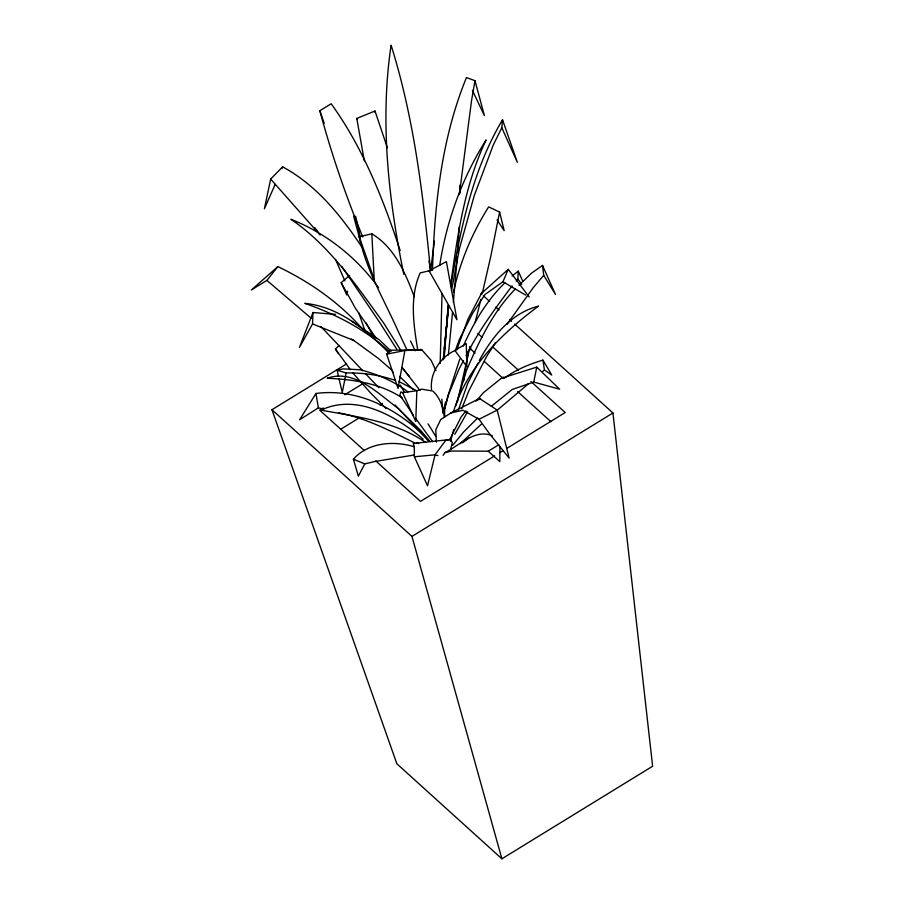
<?xml version="1.0" encoding="UTF-8"?>
<svg xmlns="http://www.w3.org/2000/svg" width="904" height="904" viewBox="0 0 904 904"><rect width="100%" height="100%" fill="white"/><g stroke="black" fill="none" stroke-linecap="round" stroke-linejoin="round"><path stroke-width="1.36" d="M444.271 417.004C443.084 407.455 440.225 397.511 432.688 391.014L421.637 389.161L416.846 390.754L415.75 421.558L402.642 392.641L400.947 391.895L399.851 395.025L413.388 415.298M443.875 358.368L448.384 304.727M459.232 226.791L457.571 252.589M442.022 293.687L440.169 363.464M443.638 358.877L443.785 354.707M312.999 312.513L299.416 347.441L312.547 323.914L312.999 312.513L335.553 314.389M432.507 270.364C434.474 205.072 441.446 138.493 466.464 77.563L474.984 80.682L484.397 115.599L472.408 90.366M444.169 358.233L448.09 305.721M516.195 280.997L517.834 279.053L518.286 271.177L512.15 275.923M374.934 112.22L375.013 111.022L356.786 118.424L364.312 160.822M457.3 256.566L453.367 302.399M451.491 290.738L459.458 248.464L474.272 195.569L493.324 144.9L501.81 127.713L502.534 119.757C472.374 170.268 460.543 229.209 450.712 286.5M448.373 354.989L452.576 312.095M430.688 270.16L434.395 241.153M444.158 349.046L444.881 342.04M445.175 339.237L448.621 305.676M443.175 359.758L448.746 306.275M420.835 349.226L421.806 349.837L404.89 350.515L398.065 388.404L386.697 354.165L390.415 350.221L421.806 349.837L431.163 360.38L435.954 370.696M459.345 194.541L471.504 100.875L474.984 80.682M450.678 284.918C457.322 235.673 464.599 185.241 486.115 139.928C462.057 178.088 446.452 221.005 439.683 265.584M450.441 439.491L445.672 440.395L435.061 454.802L427.536 485.81L414.382 456.791L414.258 446.293L413.207 443.502L450.441 439.491L452.282 442.632L450.655 449.457M468.283 351.453L463.718 380.787M395.003 380.29C379.386 374.934 362.64 372.651 346.142 372.957L342.254 392.438L339.045 378.945M491.426 406.246L512.127 389.534L533.733 382.053L536.784 367.114L501.313 378.301L483.493 392.618L477.312 399.783M347.531 291.156L346.74 294.986L341.192 282.624L349.611 275.471M443.378 411.693L445.469 402.099M453.435 292.308C459.955 262.036 472.114 233.017 488.657 206.88L499.596 212.044L490.804 256.25L482.16 293.958M470.057 346.469L457.469 401.692M475.233 322.095L480.917 299.281M362.041 247.323C341.045 215.706 316.603 185.173 282.602 166.833L270.68 179.094L264.386 208.79L275.144 184.439M456.769 349.859L468.001 319.089L482.363 291.777M443.31 413.388L448.056 395.387L459.808 359.069M443.435 413.23L448.542 394.765L458.949 369.239L463.56 360.56M450.486 441.254L453.774 429.389M453.288 412.28C466.713 367.386 501.856 333.373 538.49 306.128C511.031 313.112 492.058 336.774 479.256 360.594M455.831 405.738L466.328 370.843C478.905 341.656 492.793 311.823 515.404 288.952M458.249 410.258L467.73 383.398L478.08 362.922M455.187 350.876L459.356 339.452L472.566 313.462L484.951 294.523L502.963 281.754L508.24 269.335L529.213 297.009M449.74 439.593L461.074 417.06L465.989 410.857M443.163 455.311L444.892 452.621C458.904 445.966 475.504 428.044 492.601 435.954M461.763 408.732L468.769 390.98L486.623 356.425L495.595 342.548M454.802 434.304L467.583 411.761M281.867 168.596L282.602 166.833M463.232 346.175C473.583 323.022 486.544 300.535 504.94 282.805M414.371 454.949L374.538 461.571L364.787 463.91L358.346 476.159L353.407 459.175C368.244 442.305 393.782 440.553 414.122 446.723M466.136 355.69C478.679 330.717 495.426 308.162 512.116 285.867M506.895 324.502L533.292 287.619L543.722 275.381L542.513 265.437L531.541 273.144L519.054 285.28M428.191 439.864C399.489 409.885 358.56 387.737 315.948 393.477L299.631 419.772L318.377 407.828L323.734 409.15M277.867 266.601L251.38 289.981L266.895 280.387L277.867 266.601C309.089 281.596 337.983 301.495 361.103 327.44M452.78 445.22L463.842 431.728L477.549 418.089M338.322 353.6L335.407 349L339.068 345.475M480.849 293.958L508.24 269.335M460.226 443.649L481.256 424.315M528.783 383.511L496.997 410.405M542.343 371.713L544.434 370.007L542.931 360.12C529.179 364.188 515.506 369.826 503.991 378.471M468.611 438.225L462.588 442.779M475.832 401.048L480.578 398.449M450.972 412.902L463.017 410.292L479.018 419.275L489.629 433.886L509.11 458.068L497.2 410.1L479.527 398.506L450.972 412.902L440.7 419.58L435.784 429.807L436.383 442.112M362.798 236.972C345.746 195.852 331.384 153.703 319.846 110.717L331.18 103.768C363.08 147.917 383.251 199.162 400.178 250.555M514.715 324.107L612.946 412.981L652.62 766.23L501.889 858.8L396.867 763.79L271.946 409.715L346.56 363.894M323.259 407.964L319.677 410.167L364.368 450.61M344.786 394.743L362.73 383.725M340.548 429.366L359.679 417.614M380.008 405.128L382.403 403.659M468.509 350.775L470.905 349.306L470.283 346.639M494.646 455.853L420.496 501.392L375.804 460.95M499.437 452.915L503.019 450.712M506.613 448.508L565.215 412.518L530.908 381.488M271.946 409.715L411.964 536.4L612.946 412.981M454.893 350.469L466.261 343.543L466.871 366.662L454.893 350.469C440.338 357.521 429.75 372.832 431.524 389.443M444.892 452.621L451.582 451.028L488.205 451.198L498.748 444.802M501.313 378.301L503.336 377.115M429.061 270.838L446.373 261.606L456.938 319.733L429.061 270.838L420.202 272.895C409.286 297.201 413.648 325.022 417.806 350.402M479.018 419.275L497.2 410.1M338.503 376.459L337.158 370.244L343.091 368.877L360.233 369.77C377.262 374.12 393.907 381.126 407.941 391.873M406.958 349.848L397.941 330.74C384.177 299.879 366.233 270.149 359.25 236.758L371.838 233.831C394.472 247.267 405.489 273.257 414.314 296.806M386.697 354.165L404.89 350.515M402.642 392.641L416.846 390.754M414.382 456.791L435.061 454.802M435.31 455.187L437.965 455.537M338.446 412.812C365.679 417.885 390.392 430.914 414.992 443.107M337.158 370.244L346.142 372.957M398.653 381.398L415.84 390.313M359.871 417.908L362.527 418.812M533.733 382.053L559.632 389.217L536.784 367.114M312.547 323.914L353.905 340.525L378.527 358.549L390.505 368.934M416.541 442.734L418.654 443.593M353.407 459.175L364.787 463.91M352.029 321.304L379.273 339.859L391.206 351.238M525.653 295.111L502.963 281.754M402.246 397.929C380.075 383.172 353.193 379.465 327.169 378.245C354.165 368.629 378.38 393.76 398.065 408.359L421.015 430.835L430.101 441.627M351.317 339.034L353.905 340.525M353.611 216.248L361.679 245.899M425.75 442.463C395.048 421.388 356.786 416.687 320.965 410.133C356.843 393.183 395.975 416.168 423.241 439.208M544.434 370.007L551.756 375.058L542.931 360.12M399.591 376.426L413.151 389.59M266.895 280.387L311.349 318.4M483.369 295.744L489.64 301.416M495.912 307.089L499.042 309.925M509.494 319.383L511.585 321.27M477.9 333.531L482.058 337.282M492.454 346.695L518.433 370.199M470.905 349.306L475.063 353.068M484.42 361.532L503.132 378.46M517.676 391.624L550.943 421.716M488.205 451.198L499.765 461.582L499.957 446.576M388.517 352.594C365.837 329.418 338.401 306.58 304.806 303.36C335.746 314.174 365.578 329.406 389.647 351.938M386.155 408.574L370.482 392.867L352.899 373.013M378.844 387.68L365.51 373.725M320.875 326.547L362.775 370.742M395.003 404.958L428.824 441.231M270.68 179.094L320.185 235.096M378.573 287.619C356.323 257.177 326.061 233.142 290.964 219.288C329.836 245.764 356.628 285.8 383.861 323.327L400.63 350.108M409.229 376.369L402.269 367.928M314.784 227.695L317.914 231.718M419.976 390.415L402.111 367.431M350.368 369.679L335.407 349M376.245 338.367L355.419 308.253L341.192 282.624M517.834 279.053L521.732 284.353M341.712 266.33L379.951 322.841L396.732 349.181M432.643 441.66L415.501 418.224M428.033 423.852L435.705 436.236M497.03 219.864L504.172 230.599L499.596 212.044M543.722 275.381L555.497 294.455L542.513 265.437M400.302 385.127L404.472 392.392M391.036 368.809L393.127 372.471M366.188 322.977L373.781 337.328M356.786 118.424L357.283 119.396M410.54 341L415.196 350.786M344.887 280.918L335.542 259.414M501.81 127.713L517.359 162.347L502.534 119.757M518.286 271.177L522.761 281.234M364.764 330.084L358.741 312.863M387.353 147.747L375.013 111.022M319.846 110.717L324.186 123.226M359.25 236.758L374.188 279.246L371.838 233.831M411.964 536.4L501.889 858.8M360.391 237.549L355.6 216.203M403.772 274.274C388.483 199.129 379.77 121.554 391.093 45.2C414.066 118.379 423.14 194.902 430.553 270.963M428.925 260.928L430.666 270.364M315.948 393.477L318.377 407.828M441.853 399.161L442.836 412.619M444.519 406.404L444.745 416.8M459.921 185.196L459.933 193.038"/></g></svg>
